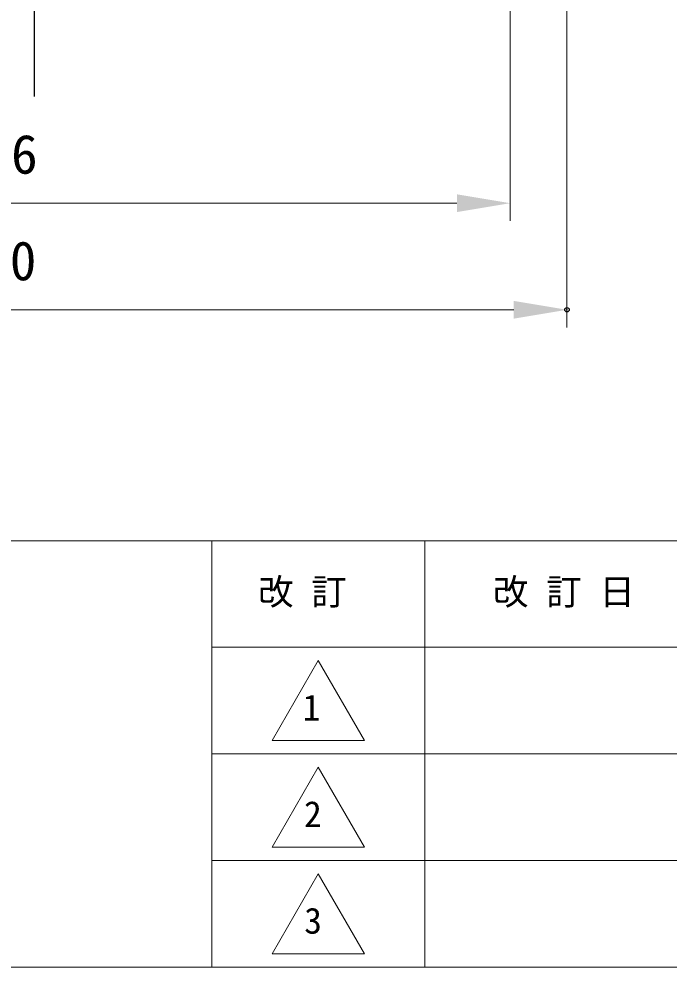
# Model space of a CAD drawing. Units: millimetres, scale not verified. Extents: x -203 to 203, y -143 to 143.
# Drawn here: x -88.9 to -52.3, y -138 to -84.6 of the extents above; entities that cross this region are included whole.
import ezdxf
from ezdxf.enums import TextEntityAlignment as Align

# ---------------------------------------------------------------- set-up
doc = ezdxf.new("R2010")
doc.units = ezdxf.units.MM
doc.header["$LTSCALE"] = 0.5
doc.header["$PDMODE"] = 32
doc.header["$PDSIZE"] = 0.25
for name, color, linetype, lineweight in [('0-1_図面_FORMAT$03_TEXT', 7, 'Continuous', 18), ('0-2_図面_FORMAT$01_WAKU$OUT_LINE', 6, 'Continuous', 18), ('0-3_図面_FORMAT$01_WAKU$SUB_LINE', 7, 'Continuous', 18), ('0-6_DIMENSION_LINES$02_DIMENSI', 7, 'Continuous', 18)]:
    doc.layers.add(name, color=color, linetype=linetype, lineweight=lineweight)
doc.layers.add('0-7_DEFPOINTS', color=7, linetype='Continuous')
doc.layers.add('0-A_DIMENSION_LINES$01_CENTER_', color=7, linetype='Continuous')
doc.styles.add('ＭＳ ゴシック', font='')
doc.styles.get('ＭＳ ゴシック').set_extended_font_data('MS Gothic')

# ---------------------------------------------------------------- blocks, each defined once
blk = doc.blocks.new('D4')
at = {"layer": '0-6_DIMENSION_LINES$02_DIMENSI'}
for p, q in [((95.2, 64.5), (95.2, 52.5)), ((148.8, 64.5), (148.8, 52.5)), ((145.8002, 53.5), (98.1998, 53.5))]:
    blk.add_line(p, q, dxfattribs=at)
for points in [[(98.1998, 54), (98.1998, 53), (95.2, 53.5)], [(145.8002, 53), (145.8002, 54), (148.8, 53.5)]]:
    blk.add_solid(points, dxfattribs=at)
at = {"layer": '0-7_DEFPOINTS'}
for p in [(95.2, 66), (148.8, 66), (95.2, 53.5)]:
    blk.add_point(p, dxfattribs=at)
at = {"layer": '0-6_DIMENSION_LINES$02_DIMENSI', "style": 'ＭＳ ゴシック'}
blk.add_text('536', height=2.199, dxfattribs=at).set_placement((117.7143, 54.5), align=Align.BOTTOM_LEFT)
blk = doc.blocks.new('D5')
at = {"layer": '0-6_DIMENSION_LINES$02_DIMENSI'}
for p, q in [((92, 64.5), (92, 46.5)), ((152, 64.5), (152, 46.5)), ((94.9998, 47.5), (149.0002, 47.5))]:
    blk.add_line(p, q, dxfattribs=at)
for points in [[(94.9998, 48), (94.9998, 47), (92, 47.5)], [(149.0002, 47), (149.0002, 48), (152, 47.5)]]:
    blk.add_solid(points, dxfattribs=at)
at = {"layer": '0-7_DEFPOINTS'}
for p in [(92, 66), (152, 66), (152, 47.5)]:
    blk.add_point(p, dxfattribs=at)
at = {"layer": '0-6_DIMENSION_LINES$02_DIMENSI', "style": 'ＭＳ ゴシック'}
blk.add_text('600', height=2.199, dxfattribs=at).set_placement((117.6429, 48.5), align=Align.BOTTOM_LEFT)

msp = doc.modelspace()

# ---------------------------------------------------------------- linework, layer by layer
at = {"layer": '0-1_図面_FORMAT$03_TEXT'}
for points in [[(-72, -120.75), (-74.5981, -125.25), (-69.4019, -125.25)], [(-72, -126.75), (-74.5981, -131.25), (-69.4019, -131.25)], [(-72, -132.75), (-74.5981, -137.25), (-69.4019, -137.25)]]:
    msp.add_lwpolyline(points, close=True, dxfattribs=at)
at = {"layer": '0-2_図面_FORMAT$01_WAKU$OUT_LINE'}
for p, q in [((198, -114), (-198, -114)), ((-78, -114), (-78, -138)), ((198, -120), (-78, -120))]:
    msp.add_line(p, q, dxfattribs=at)
msp.add_lwpolyline([(-198, -138), (198, -138), (198, 138), (-198, 138)], close=True, dxfattribs=at)
at = {"layer": '0-3_図面_FORMAT$01_WAKU$SUB_LINE'}
for p, q in [((-66, -114), (-66, -138)), ((12, -126), (-78, -126)), ((12, -132), (-78, -132))]:
    msp.add_line(p, q, dxfattribs=at)
at = {"layer": '0-A_DIMENSION_LINES$01_CENTER_'}
msp.add_line((-88, 12), (-88, -89), dxfattribs=at)

# ---------------------------------------------------------------- block references
at = {"layer": '0-6_DIMENSION_LINES$02_DIMENSI'}
for name in ['D5', 'D4']:
    msp.add_blockref(name, (-210, -148.5), dxfattribs=at)

# ---------------------------------------------------------------- texts
at = {"layer": '0-1_図面_FORMAT$03_TEXT', "style": 'ＭＳ ゴシック'}
for s, p in [('改 訂', (-75.3898, -118.0466)), ('改 訂 日', (-62.1668, -118.0466)), ('1', (-72.8858, -124.5632)), ('2', (-72.8018, -130.5632)), ('3', (-72.7918, -136.5632))]:
    msp.add_text(s, height=1.466, dxfattribs=at).set_placement(p, align=Align.BOTTOM_LEFT)

doc.saveas('drawing.dxf')
